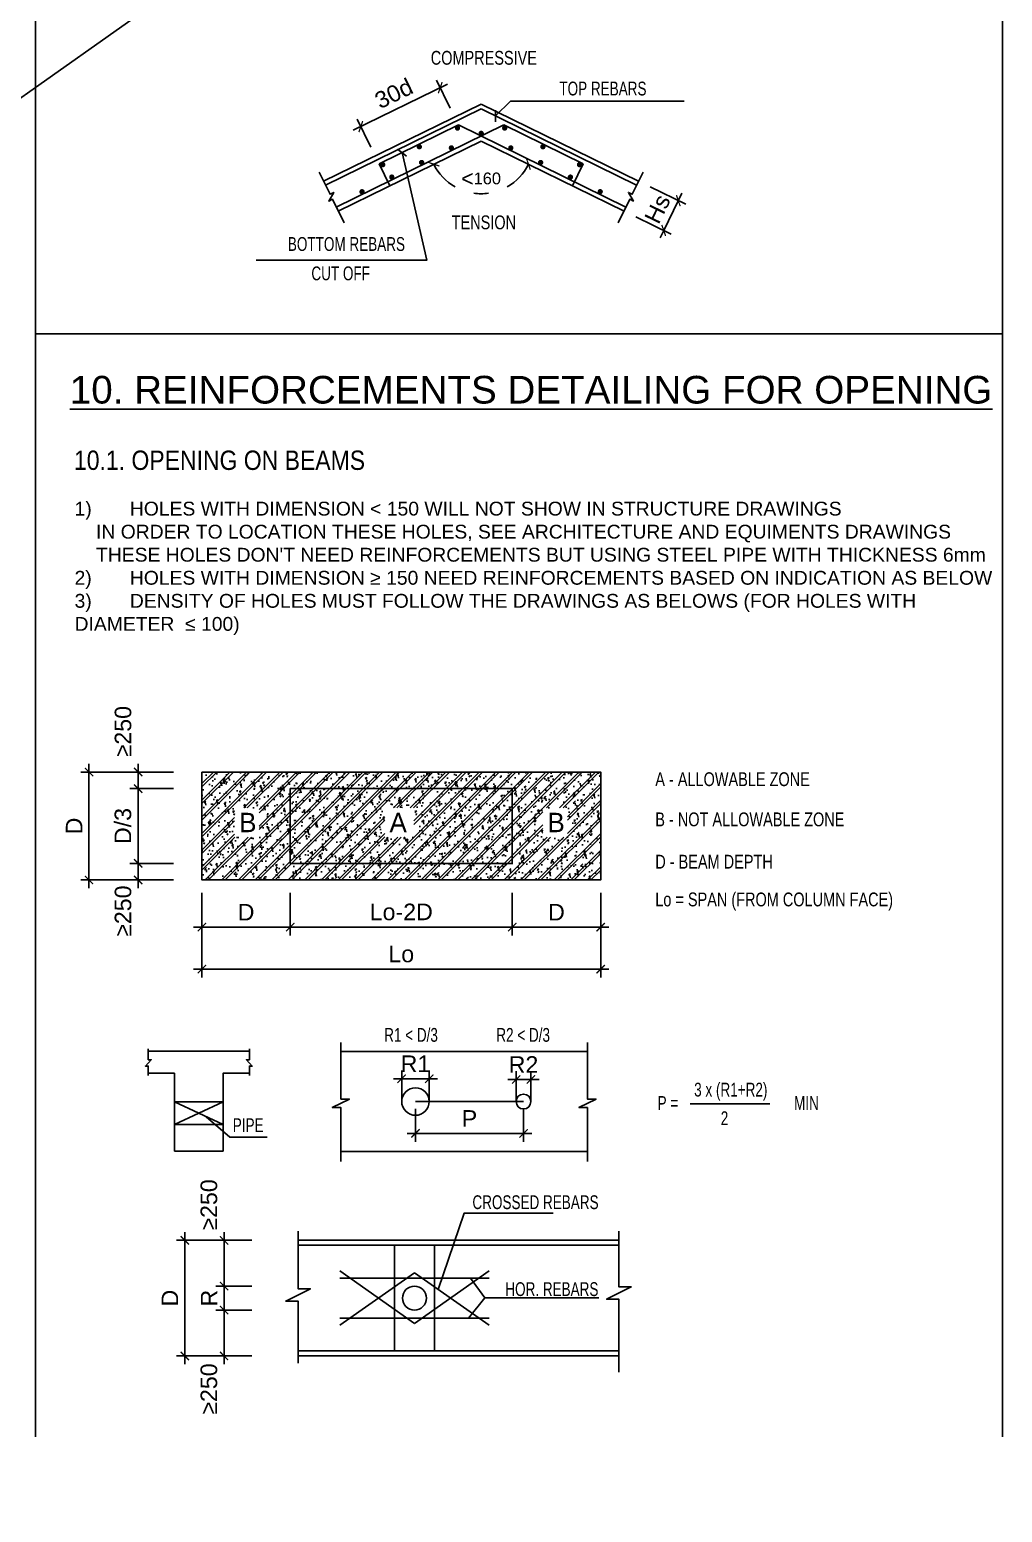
# Model space of a CAD drawing. Header units: millimetres. Extents: x -241424 to 696054, y -125618 to 93710.
# Drawn here: x 143290 to 160883, y -70002 to -43199 of the extents above; entities that cross this region are included whole.
import ezdxf
from ezdxf.enums import TextEntityAlignment as Align

# ---------------------------------------------------------------- set-up
doc = ezdxf.new("R2010")
doc.units = ezdxf.units.MM
doc.header["$LTSCALE"] = 7
doc.header["$PDMODE"] = 3
doc.linetypes.add('CENTER2', pattern=[1.125, 0.75, -0.125, 0.125, -0.125])
doc.layers.get('0').update_dxf_attribs({"linetype": 'CONTINUOUS'})
doc.layers.get('Defpoints').update_dxf_attribs({"color": 6, "linetype": 'CONTINUOUS'})
for name, color, linetype in [('CDC_01_AXIS', 160, 'CENTER2'), ('CDC_02_DIM', 1, 'CONTINUOUS'), ('CDC_03_BORDER', 3, 'CONTINUOUS'), ('CDC_05_STEEL', 4, 'CONTINUOUS'), ('CDC_06_TEXT', 2, 'CONTINUOUS'), ('CDC_10_HATCH', 251, 'CONTINUOUS'), ('CDC_11_NOTE', 8, 'CONTINUOUS')]:
    doc.layers.add(name, color=color, linetype=linetype)
doc.layers.add('KCS_Plotter', color=11, linetype='CONTINUOUS', plot=False)
doc.styles.add('ARIAL', font='arial.ttf')
doc.styles.add('VNAVANTH', font='', dxfattribs={"width": 0.95})
doc.styles.get('VNAVANTH').set_extended_font_data('.VnAvantH')
doc.dimstyles.new('DIM1-25', dxfattribs={"dimscale": 1.2, "dimtxt": 250, "dimasz": 125, "dimexe": 125, "dimexo": 0.06, "dimgap": 100, "dimtad": 1, "dimdec": 0, "dimzin": 0, "dimdsep": 46, "dimtxsty": 'ARIAL', "dimblk": 'ARCHTICK', "dimcen": 100, "dimdle": 125, "dimclrd": 256, "dimclre": 1, "dimclrt": 2, "dimadec": 0, "dimazin": 0, "dimtfac": 1, "dimtdec": 0, "dimtix": 1, "dimtmove": 2, "dimatfit": 0, "dimfxl": 1, "dimtolj": 1, "dimtzin": 0, "dimarcsym": 0})

# ---------------------------------------------------------------- blocks, each defined once
blk = doc.blocks.new('_ArchTick')
at = {"color": 0, "linetype": 'ByBlock', "const_width": 0.15}
blk.add_lwpolyline([(-0.5, -0.5), (0.5, 0.5)], dxfattribs=at)
blk = doc.blocks.new('*D446')
at = {"layer": 'CDC_02_DIM', "lineweight": -2, "transparency": 16777216}
blk.add_line((149144, -45018), (150850, -44182), dxfattribs=at)
at = {"layer": 'CDC_02_DIM', "color": 1, "lineweight": -2, "transparency": 16777216}
for p, q in [((150897, -44618), (150650, -44113)), ((149460, -45322), (149213, -44817))]:
    blk.add_line(p, q, dxfattribs=at)
at = {"layer": 'Defpoints', "color": 0, "transparency": 16777216}
for p in [(150716, -44248), (150897, -44618), (149460, -45322)]:
    blk.add_point(p, dxfattribs=at)
at = {"layer": 'CDC_02_DIM', "lineweight": -2, "transparency": 16777216, "xscale": 150, "yscale": 150, "zscale": 150}
for p, rotation in [((150716, -44248), 26.0903318529694), ((149279, -44952), 206.0903318529694)]:
    blk.add_blockref('_ArchTick', p, dxfattribs=dict(at, rotation=rotation))
at = {"layer": 'CDC_02_DIM', "color": 2, "transparency": 16777216, "insert": (149877, -44354), "char_height": 300, "attachment_point": 5, "rotation": 26.0903, "style": 'ARIAL'}
blk.add_mtext('\\A1;30d', dxfattribs=at)
blk = doc.blocks.new('_OBLIQUE')
at = {"color": 0, "linetype": 'ByBlock'}
blk.add_line((-0.5, -0.5), (0.5, 0.5), dxfattribs=at)
blk = doc.blocks.new('*D447')
at = {"layer": 'CDC_02_DIM', "lineweight": -2, "transparency": 16777216}
for start, end in [(206.0903, 240.4029), (299.5971, 333.9097), (262.0273, 277.9727)]:
    blk.add_arc((151455, -45212), 953, start, end, dxfattribs=at)
at = {"layer": 'Defpoints', "color": 0, "transparency": 16777216}
for p in [(151455, -45212), (151455, -45212), (151109, -46100), (148871, -46477), (154040, -46477)]:
    blk.add_point(p, dxfattribs=at)
at = {"layer": 'CDC_02_DIM', "lineweight": -2, "transparency": 16777216, "xscale": 150, "yscale": 150, "zscale": 150}
for p, rotation in [((150599, -45631), 116.0903318528293), ((152311, -45631), 63.90966814717117)]:
    blk.add_blockref('_ArchTick', p, dxfattribs=dict(at, rotation=rotation))
at = {"layer": 'CDC_02_DIM', "color": 2, "transparency": 16777216, "insert": (151455, -45890), "char_height": 300, "attachment_point": 5, "style": 'ARIAL'}
blk.add_mtext('\\A1;{\\fSymbol|b0|i0|c2|p18;\\H0.9583x;<\\f.VnArialH|b0|i0|c0|p34;\\H0.7391x;160}', dxfattribs=at)
blk = doc.blocks.new('*D450')
at = {"layer": 'CDC_02_DIM', "color": 1, "lineweight": -2, "transparency": 16777216}
for p, q in [((154515, -46042), (155157, -46356)), ((154251, -46581), (154893, -46895))]:
    blk.add_line(p, q, dxfattribs=at)
at = {"layer": 'CDC_02_DIM', "lineweight": -2, "transparency": 16777216}
for p, q in [((154758, -46829), (155022, -46291)), ((155022, -46291), (155088, -46156)), ((154758, -46829), (154692, -46964))]:
    blk.add_line(p, q, dxfattribs=at)
at = {"layer": 'Defpoints', "color": 0, "transparency": 16777216}
for p in [(154515, -46042), (155022, -46291), (154251, -46581)]:
    blk.add_point(p, dxfattribs=at)
at = {"layer": 'CDC_02_DIM', "lineweight": -2, "transparency": 16777216, "xscale": 150, "yscale": 150, "zscale": 150}
for p, rotation in [((155022, -46291), 243.9096681466488), ((154758, -46829), 63.90966814664878)]:
    blk.add_blockref('_ArchTick', p, dxfattribs=dict(at, rotation=rotation))
at = {"layer": 'CDC_02_DIM', "color": 2, "transparency": 16777216, "insert": (154646, -46440), "char_height": 300, "attachment_point": 5, "rotation": 63.9097, "style": 'ARIAL'}
blk.add_mtext('\\A1;Hs', dxfattribs=at)
blk = doc.blocks.new('*D376')
at = {"layer": 'CDC_02_DIM', "color": 1, "lineweight": -2, "transparency": 16777216}
for p, q in [((146404, -58806), (146404, -59573)), ((148004, -58806), (148004, -59573))]:
    blk.add_line(p, q, dxfattribs=at)
at = {"layer": 'CDC_02_DIM', "lineweight": -2, "transparency": 16777216}
blk.add_line((146254, -59423), (148154, -59423), dxfattribs=at)
at = {"layer": 'Defpoints', "color": 0, "transparency": 16777216}
for p in [(146404, -58805), (148004, -58805), (148004, -59423)]:
    blk.add_point(p, dxfattribs=at)
at = {"layer": 'CDC_02_DIM', "lineweight": -2, "transparency": 16777216, "xscale": 150, "yscale": 150, "zscale": 150, "rotation": 180}
blk.add_blockref('_ArchTick', (146404, -59423), dxfattribs=at)
at = {"layer": 'CDC_02_DIM', "lineweight": -2, "transparency": 16777216, "xscale": 150, "yscale": 150, "zscale": 150}
blk.add_blockref('_ArchTick', (148004, -59423), dxfattribs=at)
at = {"layer": 'CDC_02_DIM', "color": 2, "transparency": 16777216, "insert": (147204, -59153), "char_height": 300, "attachment_point": 5, "style": 'ARIAL'}
blk.add_mtext('\\A1;D', dxfattribs=at)
blk = doc.blocks.new('*D377')
at = {"layer": 'CDC_02_DIM', "color": 1, "lineweight": -2, "transparency": 16777216}
for p, q in [((152018, -58806), (152018, -59573)), ((153618, -58805), (153618, -59573))]:
    blk.add_line(p, q, dxfattribs=at)
at = {"layer": 'CDC_02_DIM', "lineweight": -2, "transparency": 16777216}
blk.add_line((151868, -59423), (153768, -59423), dxfattribs=at)
at = {"layer": 'Defpoints', "color": 0, "transparency": 16777216}
for p in [(152018, -58805), (153618, -58805), (153618, -59423)]:
    blk.add_point(p, dxfattribs=at)
at = {"layer": 'CDC_02_DIM', "lineweight": -2, "transparency": 16777216, "xscale": 150, "yscale": 150, "zscale": 150, "rotation": 180}
blk.add_blockref('_ArchTick', (152018, -59423), dxfattribs=at)
at = {"layer": 'CDC_02_DIM', "lineweight": -2, "transparency": 16777216, "xscale": 150, "yscale": 150, "zscale": 150}
blk.add_blockref('_ArchTick', (153618, -59423), dxfattribs=at)
at = {"layer": 'CDC_02_DIM', "color": 2, "transparency": 16777216, "insert": (152818, -59153), "char_height": 300, "attachment_point": 5, "style": 'ARIAL'}
blk.add_mtext('\\A1;D', dxfattribs=at)
blk = doc.blocks.new('*D378')
at = {"layer": 'CDC_02_DIM', "color": 1, "lineweight": -2, "transparency": 16777216}
for p, q in [((148004, -58806), (148004, -59573)), ((152018, -58806), (152018, -59573))]:
    blk.add_line(p, q, dxfattribs=at)
at = {"layer": 'CDC_02_DIM', "lineweight": -2, "transparency": 16777216}
blk.add_line((147854, -59423), (152168, -59423), dxfattribs=at)
at = {"layer": 'Defpoints', "color": 0, "transparency": 16777216}
for p in [(148004, -58805), (152018, -58805), (152018, -59423)]:
    blk.add_point(p, dxfattribs=at)
at = {"layer": 'CDC_02_DIM', "lineweight": -2, "transparency": 16777216, "xscale": 150, "yscale": 150, "zscale": 150, "rotation": 180}
blk.add_blockref('_ArchTick', (148004, -59423), dxfattribs=at)
at = {"layer": 'CDC_02_DIM', "lineweight": -2, "transparency": 16777216, "xscale": 150, "yscale": 150, "zscale": 150}
blk.add_blockref('_ArchTick', (152018, -59423), dxfattribs=at)
at = {"layer": 'CDC_02_DIM', "color": 2, "transparency": 16777216, "insert": (150011, -59150), "char_height": 300, "attachment_point": 5, "style": 'ARIAL'}
blk.add_mtext('\\A1;Lo-2D', dxfattribs=at)
blk = doc.blocks.new('*D379')
at = {"layer": 'CDC_02_DIM', "color": 1, "lineweight": -2, "transparency": 16777216}
for p, q in [((146404, -58806), (146404, -60332)), ((153618, -58805), (153618, -60332))]:
    blk.add_line(p, q, dxfattribs=at)
at = {"layer": 'CDC_02_DIM', "lineweight": -2, "transparency": 16777216}
blk.add_line((146254, -60182), (153768, -60182), dxfattribs=at)
at = {"layer": 'Defpoints', "color": 0, "transparency": 16777216}
for p in [(146404, -58805), (153618, -58805), (153618, -60182)]:
    blk.add_point(p, dxfattribs=at)
at = {"layer": 'CDC_02_DIM', "lineweight": -2, "transparency": 16777216, "xscale": 150, "yscale": 150, "zscale": 150, "rotation": 180}
blk.add_blockref('_ArchTick', (146404, -60182), dxfattribs=at)
at = {"layer": 'CDC_02_DIM', "lineweight": -2, "transparency": 16777216, "xscale": 150, "yscale": 150, "zscale": 150}
blk.add_blockref('_ArchTick', (153618, -60182), dxfattribs=at)
at = {"layer": 'CDC_02_DIM', "color": 2, "transparency": 16777216, "insert": (150011, -59910), "char_height": 300, "attachment_point": 5, "style": 'ARIAL'}
blk.add_mtext('\\A1;Lo', dxfattribs=at)
blk = doc.blocks.new('*D380')
at = {"layer": 'CDC_02_DIM', "lineweight": -2, "transparency": 16777216}
blk.add_line((145253, -56770), (145253, -58421), dxfattribs=at)
at = {"layer": 'CDC_02_DIM', "color": 1, "lineweight": -2, "transparency": 16777216}
for p, q in [((145893, -56920), (145103, -56920)), ((145893, -58271), (145103, -58271))]:
    blk.add_line(p, q, dxfattribs=at)
at = {"layer": 'Defpoints', "color": 0, "transparency": 16777216}
for p in [(145893, -56920), (145253, -58271), (145893, -58271)]:
    blk.add_point(p, dxfattribs=at)
at = {"layer": 'CDC_02_DIM', "lineweight": -2, "transparency": 16777216, "xscale": 150, "yscale": 150, "zscale": 150}
for p, rotation in [((145253, -56920), 90), ((145253, -58271), 270)]:
    blk.add_blockref('_ArchTick', p, dxfattribs=dict(at, rotation=rotation))
at = {"layer": 'CDC_02_DIM', "color": 2, "transparency": 16777216, "insert": (144978, -57595), "char_height": 300, "attachment_point": 5, "rotation": 90, "style": 'ARIAL'}
blk.add_mtext('\\A1;D/3', dxfattribs=at)
blk = doc.blocks.new('*D381')
at = {"layer": 'CDC_02_DIM', "color": 1, "lineweight": -2, "transparency": 16777216}
for p, q in [((150268, -62710), (150268, -63302)), ((152222, -62710), (152222, -63302))]:
    blk.add_line(p, q, dxfattribs=at)
at = {"layer": 'CDC_02_DIM', "lineweight": -2, "transparency": 16777216}
blk.add_line((150118, -63152), (152372, -63152), dxfattribs=at)
at = {"layer": 'Defpoints', "color": 0, "transparency": 16777216}
for p in [(150268, -62710), (152222, -62710), (152222, -63152)]:
    blk.add_point(p, dxfattribs=at)
at = {"layer": 'CDC_02_DIM', "lineweight": -2, "transparency": 16777216, "xscale": 150, "yscale": 150, "zscale": 150, "rotation": 180}
blk.add_blockref('_ArchTick', (150268, -63152), dxfattribs=at)
at = {"layer": 'CDC_02_DIM', "lineweight": -2, "transparency": 16777216, "xscale": 150, "yscale": 150, "zscale": 150}
blk.add_blockref('_ArchTick', (152222, -63152), dxfattribs=at)
at = {"layer": 'CDC_02_DIM', "color": 2, "transparency": 16777216, "insert": (151245, -62882), "char_height": 300, "attachment_point": 5, "style": 'ARIAL'}
blk.add_mtext('\\A1;P', dxfattribs=at)
blk = doc.blocks.new('*D382')
at = {"layer": 'CDC_02_DIM', "lineweight": -2, "transparency": 16777216}
for p, q in [((150019, -62164), (149869, -62164)), ((150019, -62164), (150516, -62164)), ((150516, -62164), (150666, -62164))]:
    blk.add_line(p, q, dxfattribs=at)
at = {"layer": 'CDC_02_DIM', "color": 1, "lineweight": -2, "transparency": 16777216}
for p, q in [((150019, -62576), (150019, -62014)), ((150516, -62576), (150516, -62014))]:
    blk.add_line(p, q, dxfattribs=at)
at = {"layer": 'Defpoints', "color": 0, "transparency": 16777216}
for p in [(150516, -62164), (150019, -62576), (150516, -62576)]:
    blk.add_point(p, dxfattribs=at)
at = {"layer": 'CDC_02_DIM', "lineweight": -2, "transparency": 16777216, "xscale": 150, "yscale": 150, "zscale": 150}
blk.add_blockref('_ArchTick', (150019, -62164), dxfattribs=at)
at = {"layer": 'CDC_02_DIM', "lineweight": -2, "transparency": 16777216, "xscale": 150, "yscale": 150, "zscale": 150, "rotation": 180}
blk.add_blockref('_ArchTick', (150516, -62164), dxfattribs=at)
at = {"layer": 'CDC_02_DIM', "color": 2, "transparency": 16777216, "insert": (150268, -61893), "char_height": 300, "attachment_point": 5, "style": 'ARIAL'}
blk.add_mtext('\\A1;R1', dxfattribs=at)
blk = doc.blocks.new('*D383')
at = {"layer": 'CDC_02_DIM', "lineweight": -2, "transparency": 16777216}
for p, q in [((152088, -62177), (151938, -62177)), ((152088, -62177), (152356, -62177)), ((152356, -62177), (152506, -62177))]:
    blk.add_line(p, q, dxfattribs=at)
at = {"layer": 'CDC_02_DIM', "color": 1, "lineweight": -2, "transparency": 16777216}
for p, q in [((152088, -62576), (152088, -62027)), ((152356, -62576), (152356, -62027))]:
    blk.add_line(p, q, dxfattribs=at)
at = {"layer": 'Defpoints', "color": 0, "transparency": 16777216}
for p in [(152356, -62177), (152088, -62576), (152356, -62576)]:
    blk.add_point(p, dxfattribs=at)
at = {"layer": 'CDC_02_DIM', "lineweight": -2, "transparency": 16777216, "xscale": 150, "yscale": 150, "zscale": 150}
blk.add_blockref('_ArchTick', (152088, -62177), dxfattribs=at)
at = {"layer": 'CDC_02_DIM', "lineweight": -2, "transparency": 16777216, "xscale": 150, "yscale": 150, "zscale": 150, "rotation": 180}
blk.add_blockref('_ArchTick', (152356, -62177), dxfattribs=at)
at = {"layer": 'CDC_02_DIM', "color": 2, "transparency": 16777216, "insert": (152222, -61907), "char_height": 300, "attachment_point": 5, "style": 'ARIAL'}
blk.add_mtext('\\A1;R2', dxfattribs=at)
blk = doc.blocks.new('*D384')
at = {"layer": 'CDC_02_DIM', "color": 1, "lineweight": -2, "transparency": 16777216}
for p, q in [((147309, -65085), (145946, -65085)), ((147309, -67175), (145946, -67175))]:
    blk.add_line(p, q, dxfattribs=at)
at = {"layer": 'CDC_02_DIM', "lineweight": -2, "transparency": 16777216}
blk.add_line((146096, -67325), (146096, -64935), dxfattribs=at)
at = {"layer": 'Defpoints', "color": 0, "transparency": 16777216}
for p in [(146096, -65085), (147309, -65085), (147309, -67175)]:
    blk.add_point(p, dxfattribs=at)
at = {"layer": 'CDC_02_DIM', "lineweight": -2, "transparency": 16777216, "xscale": 150, "yscale": 150, "zscale": 150}
for p, rotation in [((146096, -65085), 90), ((146096, -67175), 270)]:
    blk.add_blockref('_ArchTick', p, dxfattribs=dict(at, rotation=rotation))
at = {"layer": 'CDC_02_DIM', "color": 2, "transparency": 16777216, "insert": (145826, -66130), "char_height": 300, "attachment_point": 5, "rotation": 90, "style": 'ARIAL'}
blk.add_mtext('\\A1;D', dxfattribs=at)
blk = doc.blocks.new('*D385')
at = {"layer": 'CDC_02_DIM', "color": 1, "lineweight": -2, "transparency": 16777216}
for p, q in [((147309, -65912), (146656, -65912)), ((147309, -66347), (146656, -66347))]:
    blk.add_line(p, q, dxfattribs=at)
at = {"layer": 'CDC_02_DIM', "lineweight": -2, "transparency": 16777216}
for p, q in [((146806, -65912), (146806, -65762)), ((146806, -65912), (146806, -66347)), ((146806, -66347), (146806, -66497))]:
    blk.add_line(p, q, dxfattribs=at)
at = {"layer": 'Defpoints', "color": 0, "transparency": 16777216}
for p in [(147309, -65912), (146806, -66347), (147309, -66347)]:
    blk.add_point(p, dxfattribs=at)
at = {"layer": 'CDC_02_DIM', "lineweight": -2, "transparency": 16777216, "xscale": 150, "yscale": 150, "zscale": 150}
for p, rotation in [((146806, -65912), 270), ((146806, -66347), 90)]:
    blk.add_blockref('_ArchTick', p, dxfattribs=dict(at, rotation=rotation))
at = {"layer": 'CDC_02_DIM', "color": 2, "transparency": 16777216, "insert": (146536, -66130), "char_height": 300, "attachment_point": 5, "rotation": 90, "style": 'ARIAL'}
blk.add_mtext('\\A1;R', dxfattribs=at)
blk = doc.blocks.new('*D386')
at = {"layer": 'CDC_02_DIM', "color": 1, "lineweight": -2, "transparency": 16777216}
for p, q in [((147309, -65085), (146656, -65085)), ((147309, -65912), (146656, -65912))]:
    blk.add_line(p, q, dxfattribs=at)
at = {"layer": 'CDC_02_DIM', "lineweight": -2, "transparency": 16777216}
for p, q in [((146806, -65085), (146806, -64935)), ((146806, -65912), (146806, -65085)), ((146806, -65912), (146806, -66062))]:
    blk.add_line(p, q, dxfattribs=at)
at = {"layer": 'Defpoints', "color": 0, "transparency": 16777216}
for p in [(146806, -65085), (147309, -65085), (147309, -65912)]:
    blk.add_point(p, dxfattribs=at)
at = {"layer": 'CDC_02_DIM', "lineweight": -2, "transparency": 16777216, "xscale": 150, "yscale": 150, "zscale": 150}
for p, rotation in [((146806, -65085), 270), ((146806, -65912), 90)]:
    blk.add_blockref('_ArchTick', p, dxfattribs=dict(at, rotation=rotation))
at = {"layer": 'CDC_02_DIM', "color": 2, "transparency": 16777216, "insert": (146533, -64441), "char_height": 300, "attachment_point": 5, "rotation": 90, "style": 'ARIAL'}
blk.add_mtext('\\A1;{\\fSymbol|b0|i0|c2|p18;³}250', dxfattribs=at)
blk = doc.blocks.new('*D387')
at = {"layer": 'CDC_02_DIM', "lineweight": -2, "transparency": 16777216}
for p, q in [((145253, -56620), (145253, -56470)), ((145253, -56920), (145253, -56620)), ((145253, -56920), (145253, -57070))]:
    blk.add_line(p, q, dxfattribs=at)
at = {"layer": 'CDC_02_DIM', "color": 1, "lineweight": -2, "transparency": 16777216}
for p, q in [((145893, -56620), (145103, -56620)), ((145893, -56920), (145103, -56920))]:
    blk.add_line(p, q, dxfattribs=at)
at = {"layer": 'Defpoints', "color": 0, "transparency": 16777216}
for p in [(145253, -56620), (145893, -56620), (145893, -56920)]:
    blk.add_point(p, dxfattribs=at)
at = {"layer": 'CDC_02_DIM', "lineweight": -2, "transparency": 16777216, "xscale": 150, "yscale": 150, "zscale": 150}
for p, rotation in [((145253, -56620), 270), ((145253, -56920), 90)]:
    blk.add_blockref('_ArchTick', p, dxfattribs=dict(at, rotation=rotation))
at = {"layer": 'CDC_02_DIM', "color": 2, "transparency": 16777216, "insert": (144980, -55885), "char_height": 300, "attachment_point": 5, "rotation": 90, "style": 'ARIAL'}
blk.add_mtext('\\A1;{\\fSymbol|b0|i0|c2|p18;³}250', dxfattribs=at)
blk = doc.blocks.new('*D388')
at = {"layer": 'CDC_02_DIM', "lineweight": -2, "transparency": 16777216}
for p, q in [((146806, -66347), (146806, -66197)), ((146806, -66347), (146806, -67175)), ((146806, -67175), (146806, -67325))]:
    blk.add_line(p, q, dxfattribs=at)
at = {"layer": 'CDC_02_DIM', "color": 1, "lineweight": -2, "transparency": 16777216}
for p, q in [((147309, -66347), (146656, -66347)), ((147309, -67175), (146656, -67175))]:
    blk.add_line(p, q, dxfattribs=at)
at = {"layer": 'Defpoints', "color": 0, "transparency": 16777216}
for p in [(147309, -66347), (146806, -67175), (147309, -67175)]:
    blk.add_point(p, dxfattribs=at)
at = {"layer": 'CDC_02_DIM', "lineweight": -2, "transparency": 16777216, "xscale": 150, "yscale": 150, "zscale": 150}
for p, rotation in [((146806, -66347), 270), ((146806, -67175), 90)]:
    blk.add_blockref('_ArchTick', p, dxfattribs=dict(at, rotation=rotation))
at = {"layer": 'CDC_02_DIM', "color": 2, "transparency": 16777216, "insert": (146533, -67769), "char_height": 300, "attachment_point": 5, "rotation": 90, "style": 'ARIAL'}
blk.add_mtext('\\A1;{\\fSymbol|b0|i0|c2|p18;³}250', dxfattribs=at)
blk = doc.blocks.new('*D389')
at = {"layer": 'CDC_02_DIM', "lineweight": -2, "transparency": 16777216}
for p, q in [((145253, -58271), (145253, -58121)), ((145253, -58271), (145253, -58571)), ((145253, -58571), (145253, -58721))]:
    blk.add_line(p, q, dxfattribs=at)
at = {"layer": 'CDC_02_DIM', "color": 1, "lineweight": -2, "transparency": 16777216}
for p, q in [((145893, -58271), (145103, -58271)), ((145893, -58571), (145103, -58571))]:
    blk.add_line(p, q, dxfattribs=at)
at = {"layer": 'Defpoints', "color": 0, "transparency": 16777216}
for p in [(145893, -58271), (145253, -58571), (145893, -58571)]:
    blk.add_point(p, dxfattribs=at)
at = {"layer": 'CDC_02_DIM', "lineweight": -2, "transparency": 16777216, "xscale": 150, "yscale": 150, "zscale": 150}
for p, rotation in [((145253, -58271), 270), ((145253, -58571), 90)]:
    blk.add_blockref('_ArchTick', p, dxfattribs=dict(at, rotation=rotation))
at = {"layer": 'CDC_02_DIM', "color": 2, "transparency": 16777216, "insert": (144980, -59130), "char_height": 300, "attachment_point": 5, "rotation": 90, "style": 'ARIAL'}
blk.add_mtext('\\A1;{\\fSymbol|b0|i0|c2|p18;³}250', dxfattribs=at)
blk = doc.blocks.new('*D799')
at = {"layer": 'CDC_02_DIM', "lineweight": -2, "transparency": 16777216}
blk.add_line((144363, -56470), (144363, -58721), dxfattribs=at)
at = {"layer": 'CDC_02_DIM', "color": 1, "lineweight": -2, "transparency": 16777216}
for p, q in [((145893, -56620), (144213, -56620)), ((145893, -58571), (144213, -58571))]:
    blk.add_line(p, q, dxfattribs=at)
at = {"layer": 'Defpoints', "color": 0, "transparency": 16777216}
for p in [(145893, -56620), (144363, -58571), (145893, -58571)]:
    blk.add_point(p, dxfattribs=at)
at = {"layer": 'CDC_02_DIM', "lineweight": -2, "transparency": 16777216, "xscale": 150, "yscale": 150, "zscale": 150}
for p, rotation in [((144363, -56620), 90), ((144363, -58571), 270)]:
    blk.add_blockref('_ArchTick', p, dxfattribs=dict(at, rotation=rotation))
at = {"layer": 'CDC_02_DIM', "color": 2, "transparency": 16777216, "insert": (144093, -57595), "char_height": 300, "attachment_point": 5, "rotation": 90, "style": 'ARIAL'}
blk.add_mtext('\\A1;D', dxfattribs=at)

msp = doc.modelspace()

# ---------------------------------------------------------------- hatches: boundary and pattern name
at = {"layer": 'CDC_10_HATCH'}
h = msp.add_hatch(dxfattribs=at)
h.set_pattern_fill('BT-01', color=256, scale=50, style=0, pattern_type=2)
h.set_pattern_definition([(50, (-59010030.23, 2372017.01), (358.6300913, -31.3760675), [37.5, -412.5]), (355, (-59010030.23, 2372017), (-69.3756668, 376.0960669), [30, -330]), (100.4514, (-59010000.35, 2372014.4), (289.2546909, 344.719771), [31.870095, -350.571056]), (46.1842, (-59010030.23, 2372117), (533.6205243, -82.759507), [56.25, -618.75]), (96.6356, (-59009985.76, 2372110.1), (467.331353, 487.0589355), [47.805144, -525.8565]), (351.1842, (-59010030.23, 2372117), (467.3309726, 487.0593005), [45, -495]), (21, (-59009980.23, 2372092.01), (298.453526, -201.3094453), [37.5, -412.5]), (326, (-59009980.23, 2372092), (121.657666, 362.5750225), [30, -330]), (71.4514, (-59009955.36, 2372075.24), (420.1113143, 161.2652484), [31.870095, -350.571056]), (37.5, (-59010030.23, 2372017.01), (6.07992766, 166.44692692), [0, -326, 0, -335, 0, -331.25]), (7.5, (-59010030.23, 2372017.01), (131.5347687, 197.20585594), [0, -191, 0, -318.5, 0, -126.25]), (327.5, (-59010141.73, 2372017.01), (266.9112181, -11.27743587), [0, -125, 0, -390, 0, -517.5]), (317.5, (-59010191.73, 2372017.01), (291.5930847, 50.0524912), [0, -162.5, 0, -259, 0, -367.5]), (45, (-59010030.23, 2372017.01), (-150.260191, 150.260191), []), (45, (-59010030.23, 2372078.26), (-150.260191, 150.260191), [])])
h.paths.add_polyline_path([(153617.7, -56619.9), (146404.3, -56620), (146404.3, -58570.7), (153617.7, -58570.6)])
h.paths.add_polyline_path([(148004.3, -58270.7), (152017.7, -58270.7)], flags=16)
h.paths.add_polyline_path([(149711.3, -57794.2), (150237, -57794.2), (150237, -57269.2), (149711.3, -57269.2)], flags=16)
h.paths.add_polyline_path([(152568.7, -57794.2), (153015.8, -57794.2), (153015.8, -57269.2), (152568.7, -57269.2)], flags=16)
h.paths.add_polyline_path([(146992.9, -57794.2), (147439.9, -57794.2), (147439.9, -57269.2), (146992.9, -57269.2)], flags=16)

# ---------------------------------------------------------------- linework, layer by layer
at = {"layer": 'CDC_01_AXIS', "ltscale": 1.25}
msp.add_line((150267.7, -62576.1), (152222.1, -62576.1), dxfattribs=at)
at = {"layer": 'CDC_02_DIM'}
for p, q in [((145909.4, -62582.6), (146789.4, -62582.6)), ((145909.4, -62582.6), (146789.4, -62993.6)), ((146789.4, -62582.6), (145909.4, -62993.6)), ((145909.4, -62993.6), (146789.4, -62993.6))]:
    msp.add_line(p, q, dxfattribs=at)
msp.add_lwpolyline([(146482.2, -62850.1), (146910.8, -63219.5), (147586.9, -63219.5)], dxfattribs=at)
at = {"layer": 'CDC_03_BORDER'}
for p, q in [((143397.3, -68637.3), (143397.3, -14884.7)), ((160883, -68637.3), (160883, -14884.7)), ((148607.1, -45938.6), (151455.3, -44543.9)), ((154303.6, -45938.6), (151455.3, -44543.9)), ((148870.9, -46477.5), (151455.3, -45211.9)), ((154039.7, -46477.5), (151455.3, -45211.9)), ((143397.3, -48694.9), (160883, -48694.9)), ((145434.6, -61665.8), (147264.2, -61665.8)), ((148918.9, -61672.3), (153379.1, -61672.3)), ((145909.4, -62065.8), (145434.6, -62065.8)), ((149246.4, -65084.7), (148144.3, -65084.7)), ((153948, -65084.7), (149246.4, -65084.7)), ((149246.4, -67174.7), (148144.3, -67174.7)), ((153948, -67174.7), (149246.4, -67174.7))]:
    msp.add_line(p, q, dxfattribs=at)
for points in [[(148976, -46691.9), (148767, -46265.2), (148699.6, -46298.2), (148790.4, -46142.3), (148723, -46175.3), (148526, -45773)], [(153934.7, -46691.9), (154143.7, -46265.2), (154211.1, -46298.2), (154120.3, -46142.3), (154187.7, -46175.3), (154384.7, -45773)], [(145434.3, -61623.6), (145434.3, -61820), (145488.4, -61820), (145383, -61934.5), (145434.3, -61934.5), (145434.3, -62103.6)], [(147264.5, -61623.6), (147264.5, -61820), (147210.4, -61820), (147315.8, -61934.5), (147264.5, -61934.5), (147264.5, -62103.6)], [(148918.9, -63659.7), (148918.9, -62686.8), (148763.2, -62686.8), (149074.7, -62531.1), (148918.9, -62531.1), (148918.9, -61511.3)], [(153379.1, -63659.7), (153379.1, -62686.8), (153223.3, -62686.8), (153534.8, -62531.1), (153379.1, -62531.1), (153379.1, -61511.3)], [(145909.4, -63473.6), (145909.4, -62065.8)], [(147264.2, -62065.8), (146789.4, -62065.8), (146789.4, -63473.6)], [(146789.4, -63473.6), (145909.4, -63473.6)], [(153379.1, -63480), (148918.9, -63480)], [(148144.3, -67307.2), (148144.3, -66184.3), (147921.8, -66184.3), (148366.8, -65961.8), (148144.3, -65961.8), (148144.3, -64921.8)], [(153948, -67471.3), (153948, -66149), (153725.5, -66149), (154170.5, -65926.5), (153948, -65926.5), (153948, -64921.8)]]:
    msp.add_lwpolyline(points, dxfattribs=at)
for points in [[(146404.3, -56620), (153617.7, -56619.9), (153617.7, -58570.6), (146404.3, -58570.7)], [(148004.3, -56920), (152017.7, -56920), (152017.7, -58270.7), (148004.3, -58270.7)]]:
    msp.add_lwpolyline(points, close=True, dxfattribs=at)
for centre, radius in [((150267.7, -62576.1), 248.7), ((152222.1, -62576.1), 133.8), ((150250.4, -66129.7), 217.3)]:
    msp.add_circle(centre, radius, dxfattribs=at)
at = {"layer": 'CDC_05_STEEL'}
for p, q in [((148642.3, -46010.5), (151455.3, -44632.9)), ((154268.4, -46010.5), (151455.3, -44632.9)), ((148835.8, -46405.6), (151864.6, -44922.4)), ((151046, -44922.4), (149609.1, -45626.1)), ((154074.9, -46405.6), (151046, -44922.4)), ((153301.6, -45626.1), (151864.6, -44922.4)), ((149609.1, -45626.1), (149802.6, -46021.3)), ((153301.6, -45626.1), (153108.1, -46021.3)), ((149890.4, -67084.7), (149890.4, -65174.7)), ((150610.4, -67084.7), (150610.4, -65174.7)), ((151600.4, -65769.7), (148900.4, -65769.7)), ((151600.4, -66489.7), (148900.4, -66489.7))]:
    msp.add_line(p, q, dxfattribs=at)
at = {"layer": 'CDC_05_STEEL', "ltscale": 10}
msp.add_line((153948, -67084.7), (148144.3, -67084.7), dxfattribs=at)
at = {"layer": 'CDC_05_STEEL', "const_width": 48}
for points in [[(151004.4, -44978.1, -1), (151052.4, -44978.1, -1)], [(151432.9, -45073.1, -1), (151480.9, -45073.1, -1)], [(151906.3, -44978.1, 1), (151858.3, -44978.1, 1)], [(150313.7, -45316.3, -1), (150361.7, -45316.3, -1)], [(150894, -45336.9, -1), (150942, -45336.9, -1)], [(152016.7, -45336.9, 1), (151968.7, -45336.9, 1)], [(152597, -45316.3, 1), (152549, -45316.3, 1)], [(150355.1, -45600.8, -1), (150403.1, -45600.8, -1)], [(152555.5, -45600.8, 1), (152507.5, -45600.8, 1)], [(149651.9, -45640.4, -1), (149699.9, -45640.4, -1)], [(149816.3, -45864.7, -1), (149864.3, -45864.7, -1)], [(153094.4, -45864.7, 1), (153046.4, -45864.7, 1)], [(153258.7, -45640.4, 1), (153210.7, -45640.4, 1)], [(149277.4, -46128.6, -1), (149325.4, -46128.6, -1)], [(153633.3, -46128.6, 1), (153585.3, -46128.6, 1)]]:
    msp.add_lwpolyline(points, format="xyb", close=True, dxfattribs=at)
at = {"layer": 'CDC_05_STEEL', "ltscale": 10}
msp.add_lwpolyline([(153948, -65174.7), (148144.3, -65174.7)], dxfattribs=at)
at = {"layer": 'CDC_05_STEEL'}
for points in [[(150250.4, -66588.3), (148900.4, -65637.8)], [(150250.4, -66588.3), (151600.4, -65637.8)], [(150250.4, -65671.2), (148900.4, -66621.6)], [(150250.4, -65671.2), (151600.4, -66621.6)]]:
    msp.add_lwpolyline(points, dxfattribs=at)
at = {"layer": 'CDC_11_NOTE'}
msp.add_line((155233.6, -62616.7), (156677.7, -62616.7), dxfattribs=at)
for points in [[(151714.7, -44759.9), (151987.5, -44489), (155127.4, -44489)], [(150024.5, -45422.7), (150471.8, -47367.9), (147385.8, -47367.9)], [(152756.2, -64592.8), (151151.3, -64592.8), (150680.8, -65974.2)], [(151265, -65769.7), (151524.7, -66125.9), (151229, -66489.7), (151524.7, -66125.9), (153585.8, -66125.9)]]:
    msp.add_lwpolyline(points, dxfattribs=at)
at = {"layer": 'KCS_Plotter'}
msp.add_line((106926, -70002.5), (191026, -10602.5), dxfattribs=at)

# ---------------------------------------------------------------- block references
at = {"layer": 'CDC_11_NOTE'}
for p, xscale, yscale, zscale, rotation in [((151714.7, -44759.9), 150.0000000000019, 150.0000000000019, 150.0000000000019, 224.799923828771), ((150024.5, -45422.7), 150.0000000000074, 150.0000000000074, 150.0000000000074, 96.52538529568874)]:
    msp.add_blockref('_OBLIQUE', p, dxfattribs=dict(at, xscale=xscale, yscale=yscale, zscale=zscale, rotation=rotation))

# ---------------------------------------------------------------- texts
at = {"layer": 'CDC_03_BORDER', "color": 2, "style": 'VNAVANTH'}
for s, p in [('b', (147080.4, -57706.7)), ('a', (149798.8, -57706.7)), ('b', (152656.2, -57706.7))]:
    msp.add_text(s, height=350, dxfattribs=at).set_placement(p)
at = {"layer": 'CDC_06_TEXT', "style": 'ARIAL'}
for s, width, p in [('COMPRESSIVE', 0.75, (151505, -43707.8)), ('TOP REBARS', 0.7, (153658.5, -44263.6)), ('TENSION', 0.75, (151505, -46682.8)), ('BOTTOM REBARS', 0.7, (149019.3, -47073.9)), ('CUT OFF', 0.7, (148915.2, -47604.9))]:
    msp.add_text(s, height=250, dxfattribs=dict(at, width=width)).set_placement(p, align=Align.MIDDLE)
at = {"layer": 'CDC_06_TEXT', "color": 4, "style": 'ARIAL'}
msp.add_text('%%U10. REINFORCEMENTS DETAILING FOR OPENING', height=500, dxfattribs=at).set_placement((144015.4, -49958.1))
at = {"layer": 'CDC_06_TEXT', "color": 4, "style": 'ARIAL', "width": 0.85}
msp.add_text('10.1. OPENING ON BEAMS', height=350, dxfattribs=at).set_placement((144091.5, -50983), align=Align.MIDDLE_LEFT)
at = {"layer": 'CDC_06_TEXT', "style": 'ARIAL'}
for s, width, p in [('A - ALLOWABLE ZONE', 0.75, (154605.8, -56874)), ('B - NOT ALLOWABLE ZONE', 0.75, (154605.8, -57600.1)), ('D - BEAM DEPTH', 0.75, (154605.8, -58365.3)), ('Lo = SPAN (FROM COLUMN FACE)', 0.75, (154605.8, -59047.6)), ('R1 < D/3', 0.7, (149701.9, -61496.4)), ('R2 < D/3', 0.7, (151729.7, -61496.4)), ('3 x (R1+R2)', 0.7, (155308.9, -62485.7)), ('P =', 0.7, (154647.1, -62727.1)), ('MIN', 0.7, (157115.5, -62727.1)), ('PIPE', 0.7, (146963.9, -63129)), ('2', 0.7, (155789.1, -63002.8)), ('CROSSED REBARS', 0.7, (151298.1, -64520.9)), ('HOR. REBARS', 0.7, (151892.8, -66092.3))]:
    msp.add_text(s, height=250, dxfattribs=dict(at, width=width)).set_placement(p)
at = {"layer": 'CDC_06_TEXT', "insert": (144102.6, -51732.7), "char_height": 250, "width": 16245.956, "attachment_point": 1, "style": 'ARIAL'}
msp.add_mtext("1)^IHOLES WITH DIMENSION < 150 WILL NOT SHOW IN STRUCTURE DRAWINGS\\P    IN ORDER TO LOCATION THESE HOLES, SEE ARCHITECTURE AND EQUIMENTS DRAWINGS\\P    THESE HOLES DON'T NEED REINFORCEMENTS BUT USING STEEL PIPE WITH THICKNESS 6mm\\P2)^IHOLES WITH DIMENSION ≥ 150 NEED REINFORCEMENTS BASED ON INDICATION AS BELOW\\P3)^IDENSITY OF HOLES MUST FOLLOW THE DRAWINGS AS BELOWS (FOR HOLES WITH DIAMETER  ≤ 100)", dxfattribs=at)

# ---------------------------------------------------------------- dimensions: what is measured, and where the dimension line sits
at = {"layer": 'CDC_02_DIM'}
for p1, p2, distance, text, picture, middle in [((149460.2, -45322.1), (150897.2, -44618.4), 412.5, '30d', '*D446', (149877.1, -44354.3)), ((154251.4, -46581.1), (154515.3, -46042.3), -564.5, 'Hs', '*D450', (154645.6, -46440.1))]:
    dim = msp.add_aligned_dim(p1=p1, p2=p2, distance=distance, text=text, dimstyle='DIM1-25', override={"dimtxsty": 'ARIAL'}, dxfattribs=at)
    dim.commit()
    dim.dimension.update_dxf_attribs({"geometry": picture, "text_midpoint": middle})
dim = msp.add_angular_dim_2l(base=(151109, -46100), line1=((154039.7, -46477.5), (151455.3, -45211.9)), line2=((148870.9, -46477.5), (151455.3, -45211.9)), text='{\\fSymbol|b0|i0|c2|p18;\\H0.9583x;<\\f.VnArialH|b0|i0|c0|p34;\\H0.7391x;160}', dimstyle='DIM1-25', override={"dimtxsty": 'ARIAL'}, dxfattribs=at)
dim.commit()
dim.dimension.update_dxf_attribs({"geometry": '*D447', "text_midpoint": (151455.3, -45890.4), "dimtype": 162})
for base, p1, p2, angle, picture, middle in [((145253.3, -56620), (145893.1, -56920), (145893.1, -56620), 270, '*D387', (144980.1, -55884.7)), ((145253.3, -58570.7), (145893.1, -58270.7), (145893.1, -58570.7), 90, '*D389', (144980.1, -59130.2)), ((146806.1, -65084.7), (147309.5, -65912.4), (147309.5, -65084.7), 90, '*D386', (146533, -64441.4)), ((146806.1, -67174.7), (147309.5, -66347), (147309.5, -67174.7), 270, '*D388', (146533, -67769.2))]:
    dim = msp.add_linear_dim(base=base, p1=p1, p2=p2, angle=angle, text='{\\fSymbol|b0|i0|c2|p18;³}250', dimstyle='DIM1-25', override={"dimtxsty": 'ARIAL'}, dxfattribs=at)
    dim.commit()
    dim.dimension.update_dxf_attribs({"geometry": picture, "text_midpoint": middle, "dimtype": 160})
for base, p1, p2, text, picture, middle in [((144363.4, -58570.7), (145893.1, -56620), (145893.1, -58570.7), 'D', '*D799', (144093.4, -57595.4)), ((145253.3, -58270.7), (145893.1, -56920), (145893.1, -58270.7), 'D/3', '*D380', (144978.1, -57595.4)), ((146095.7, -65084.7), (147309.5, -67174.7), (147309.5, -65084.7), 'D', '*D384', (145825.7, -66129.7)), ((146806.1, -66347), (147309.5, -65912.4), (147309.5, -66347), 'R', '*D385', (146536.1, -66129.7))]:
    dim = msp.add_linear_dim(base=base, p1=p1, p2=p2, angle=90, text=text, dimstyle='DIM1-25', override={"dimtxsty": 'ARIAL'}, dxfattribs=at)
    dim.commit()
    dim.dimension.update_dxf_attribs({"geometry": picture, "text_midpoint": middle})
for base, p1, p2, text, picture, middle in [((153617.7, -60182), (146404.3, -58805.5), (153617.7, -58805.4), 'Lo', '*D379', (150011, -59909.5)), ((148004.3, -59423.4), (146404.3, -58805.5), (148004.3, -58805.5), 'D', '*D376', (147204.3, -59153.4)), ((152017.7, -59423.4), (148004.3, -58805.5), (152017.7, -58805.5), 'Lo-2D', '*D378', (150011, -59150.3)), ((153617.7, -59423.3), (152017.7, -58805.5), (153617.7, -58805.4), 'D', '*D377', (152817.7, -59153.3)), ((150516.4, -62163.9), (150019, -62576.1), (150516.4, -62576.1), 'R1', '*D382', (150267.7, -61893.3)), ((152355.9, -62177.2), (152088.2, -62576.1), (152355.9, -62576.1), 'R2', '*D383', (152222.1, -61906.6)), ((152222.1, -63151.7), (150267.7, -62710), (152222.1, -62710), 'P', '*D381', (151244.9, -62881.7))]:
    dim = msp.add_linear_dim(base=base, p1=p1, p2=p2, text=text, dimstyle='DIM1-25', override={"dimtxsty": 'ARIAL'}, dxfattribs=at)
    dim.commit()
    dim.dimension.update_dxf_attribs({"geometry": picture, "text_midpoint": middle})

doc.saveas('drawing.dxf')
